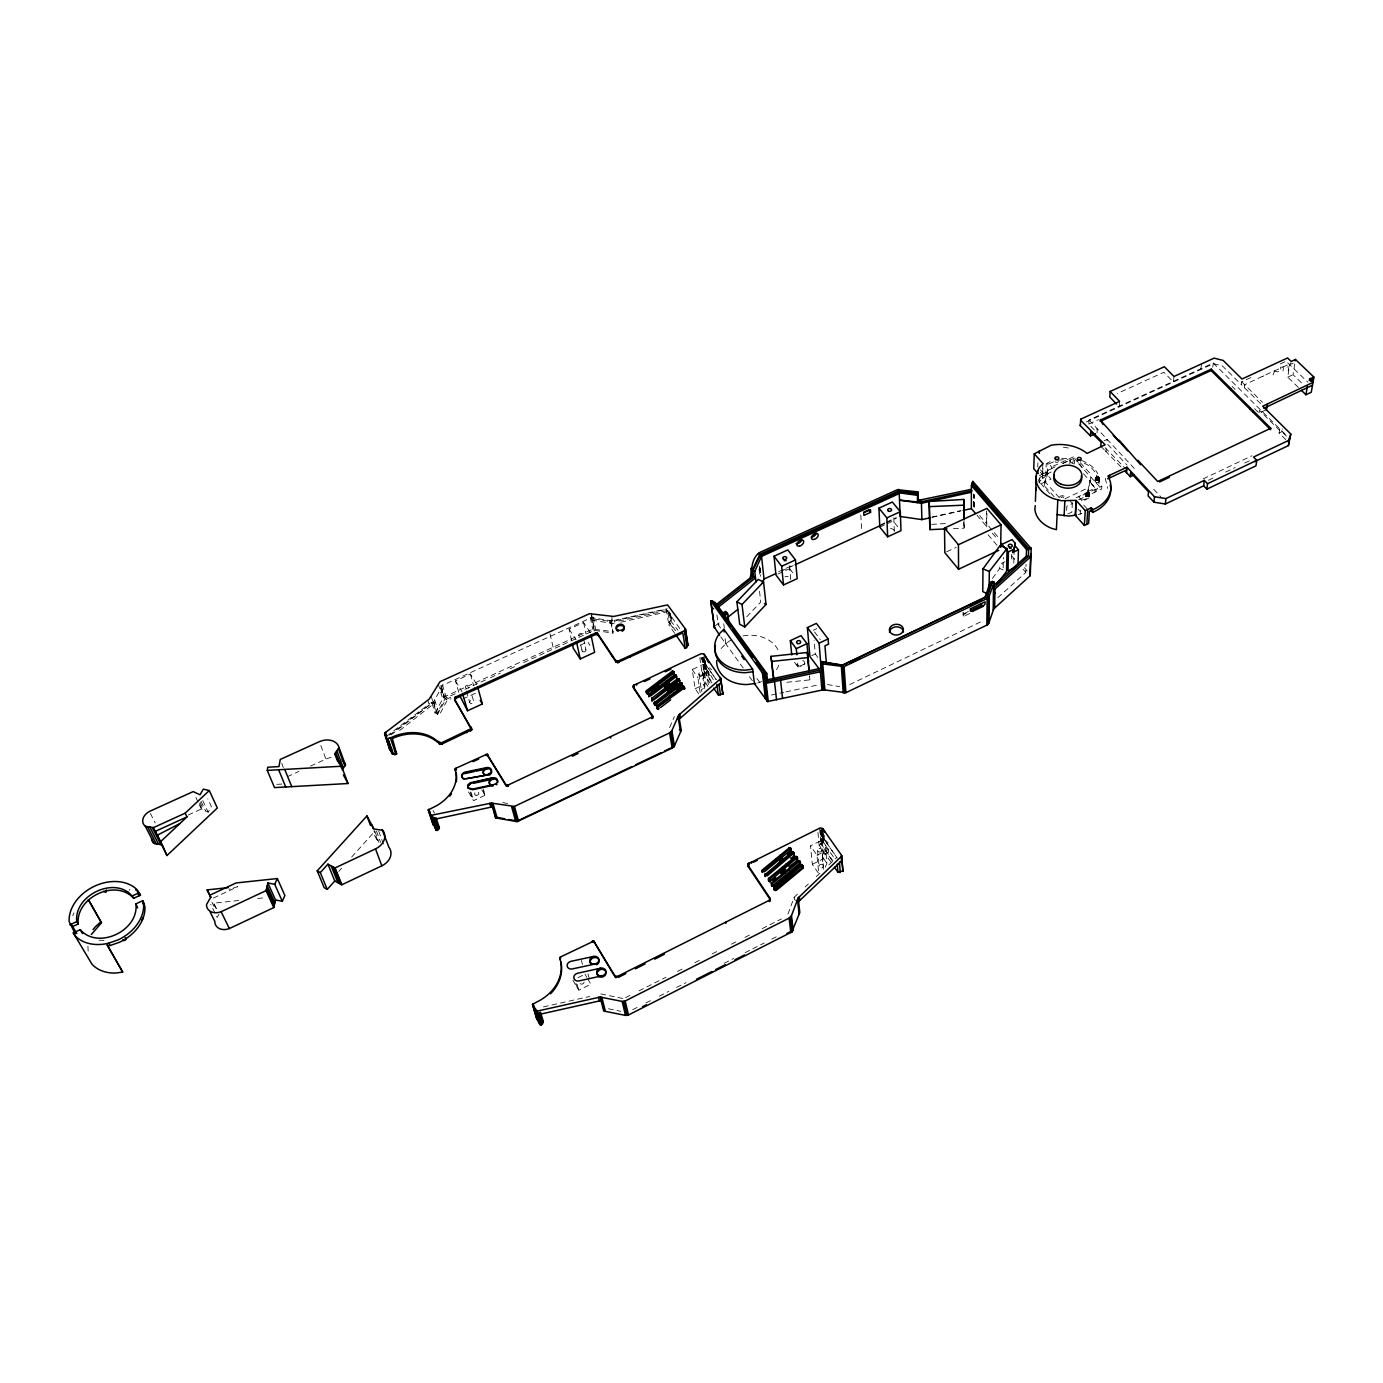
<?xml version="1.0" encoding="UTF-8"?>
<svg xmlns="http://www.w3.org/2000/svg" width="1383" height="1383" viewBox="0 0 1383 1383"><rect width="100%" height="100%" fill="white"/><g stroke="black" fill="none" stroke-linecap="round" stroke-linejoin="round"><path stroke-width="0.75" stroke-dasharray="5 3.75" d="M973.39 506.576L973.425 494.077M973.649 506.731L973.701 494.232M973.909 506.887L973.943 494.388M974.324 507.267L974.358 494.786M997.627 536.569L986.356 523.466L986.477 510.984M986.736 526.923L986.892 512.505M992.458 578.388L999.702 568.43L999.788 564.264M1003.176 567.825L1003.366 557.418M1011.716 554.341L1011.63 558.542L1014.171 561.55M1013.791 563.227L1014.085 551.523M997.783 597.733L1025.806 572.441L1026.065 564.316M1037.751 466.901L1037.907 462.838M1042.834 463.391L1042.488 478.535L1038.823 482.356M1042.868 468.388L1042.488 478.535L1047.432 475.078L1047.916 462.907L1050.198 461.524M1054.105 496.722L1044.182 485.589L1047.484 470.376L1055.056 466.866M1044.182 485.589L1047.294 474.991L1045.358 471.551L1055.315 466.953M1045.323 472.779L1039.895 475.285L1039.584 484.482L1051.063 479.123L1047.432 475.078L1045.79 475.838L1046.274 463.668L1047.916 462.907L1051.581 466.953L1051.495 468.716M1066.639 510.448L1066.863 506.213L1072.326 503.654L1070.304 501.389M1069.785 464.29L1070.2 459.865L1062.628 463.374M1074.09 464.083C1076.769 454.851 1067.054 463.633 1074.263 460.677M1078.36 462.423L1074.435 458.119L1074.522 456.355L1051.581 466.953M1072.378 502.703L1071.86 512.125L1066.431 514.666M1082.232 467.661L1079.656 463.858M1080.451 510.085L1080.209 514.13L1081.869 513.352L1078.118 509.186M1094.281 429.957L1088.801 424.08L1089.061 419.983L1213.271 363.055L1286.432 435.524M1087.781 490.879L1090.928 477.291L1087.902 491.795M1097.013 432.896L1097.289 428.799L1094.005 430.303M1090.444 482.442L1095.474 488.268L1090.426 482.702M1099.036 483.168L1099.139 481.647M1092.086 493.472L1101.681 488.977L1101.853 486.263L1098.413 482.477M1120.921 466.901L1104.74 450.253L1104.931 447.522L1125.606 468.751M1106.054 451.601L1106.244 448.87M609.575 620.483L610.093 623.076L611.77 623.284L612.341 621.762L614.277 622.039L614.38 620.362L667.176 608.762M1119.193 406.879L1119.608 401.381M87.924 946.128L88.235 952.887M1173.994 376.487L1173.441 382.019L1163.846 372.269L1117.481 393.429M1060.934 497.845L1062.248 496.791L1063.717 497.759M1200.859 369.451L1201.499 363.902M1212.77 367.204L1213.271 363.055M1260.587 403.594L1241.294 384.56L1241.657 381.794L1253.24 376.435M1244.285 387.517L1244.665 384.751L1273.95 371.007L1277.788 371.906L1280.969 370.264L1280.572 367.187L1289.233 366.893M1266.621 409.541L1259.014 413.102L1259.412 410.336L1279.517 430.251M1261.728 412.635L1261.936 411.252M1283.009 370.886L1283.424 368.137M1288.178 370.817L1288.61 368.068M1285.775 439.656L1279.085 433L1279.724 428.868M1298.343 387.413L1287.729 377.161L1289.648 364.732L1295.024 362.242L1293.053 374.672L1302.181 383.454M1290.996 362.813L1290.201 363.66M1286.467 436.112L1281.972 431.652L1282.404 428.903M824.337 835.228L824.199 843.751M787.964 914.094L794.17 897.239L798.907 892.813M610.128 623.041L611.269 620.051L614.38 620.362M129.622 890.375L129.708 889.321M562.933 644.651L594.275 630.354L612.98 633.12L611.269 620.051M1273.069 374.897L1274.504 371.232M72.78 915.805L73.973 912.849M825.288 867.245L826.93 863.286L825.513 847.295L828.78 851.963L822.159 855.264L823.438 869.233M822.159 855.264L825.513 847.295M669.614 727.596L674.334 716.619M1070.2 459.865L1069.993 460.332A2.939 2.109 1.4 0 0 1075.144 462.112M1097.653 488.234L1092.656 495.183M1094.61 490.879L1095.353 489.323M702.962 678.154L706.367 671.118L709.237 675.215L702.962 678.154L704.517 688.527M1037.976 481.491L1039.826 477.74L1051.339 472.381M455.18 693.799L445.395 698.259L436.976 713.282L435.023 712.988L431.531 701.648L433.484 701.942L437.356 714.527L439.327 715.011L447.141 700.455L451.031 698.692M435.023 712.988L442.75 698.899L445.827 696.15L592.702 629.196L613.551 631.651M389.453 735.082L433.813 701.527L442.595 685.276L591.475 617.631L613.637 621.123L666.278 609.315L680.471 629.542M437.356 714.527L445.758 699.521L451.636 696.842M195.902 797.403L201.365 809.02L208.176 812.184L211.374 806.566L207.796 798.821M218.998 914.215L217.166 917.43L210.683 904.292M668.853 610.854L670.427 620.569L669.528 622.073L675.613 630.769M674.714 633.276L668.836 624.874L669.735 623.37L667.626 610.422L614.277 622.039M667.626 610.422L666.71 611.926L620.448 622.298M427.848 700.299L429.024 704.12L431.254 701.976M338.731 871.446L341.618 868.247M351.68 857.045L373.254 833.033L378.112 841.988L373.911 830.63M746.716 616.835L760.736 602.037L759.353 589.728M731.607 639.828A31.723 24.531 -7 0 0 726.697 642.991L721.477 648.143A31.723 24.531 -7 0 0 719.54 651.082M726.697 642.974L725.816 643.89L743.224 668.075M805.217 886.918L808.364 883.979M816.247 876.615L820.983 872.206M828.866 864.842L836.75 857.477L820.119 833.742M715.097 625.98L720.163 621.97M720.595 628.038L718.296 624.822L721.546 622.264M391.112 734.874L433.484 701.942L435.472 702.408L398.823 731.14M386.791 736.05L427.347 705.382M1105.259 478.241L1106.072 481.803A35.578 25.793 1.5 0 1 1107.748 488.458M1262.662 376.418L1263.993 375.796M1089.043 497.932L1082.578 501.234L1078.809 497.05L1084.324 494.474M1098.69 482.304L1095.889 482.39M1048.833 463.927L1054.849 461.282M632.671 1009.711L638.376 1006.807M646.017 1002.934L651.721 1000.03M659.345 996.175L668.888 991.334M676.512 987.479L686.037 982.639M724.173 963.311L733.699 958.471M745.143 952.68L750.848 949.775M752.767 948.807L764.194 943.016M771.818 939.143L777.54 936.239M625.531 997.644L631.305 994.74M639.015 990.85L665.966 977.228M677.514 971.402L685.225 967.512M694.854 962.654L702.547 958.765M712.176 953.89L719.886 950M731.434 944.174L737.208 941.253M744.918 937.363L750.692 934.459M762.24 928.615L768.014 925.694M769.933 924.726L781.499 918.9M572.908 980.236L578.734 990.245L590.852 984.177L587.758 978.905M817.007 855.247L828.555 849.49L822.021 840.138L810.507 845.86L812.322 864.323L818.771 873.658L817.007 855.247L810.507 845.86M578.077 977.643L583.263 975.05M812.322 864.323L823.698 858.636L820.983 829.973M831.719 860.209L820.603 843.215L823.888 843.302L835.297 859.552M830.906 862.11L819.134 845.22L820.724 844.443M849.663 684.585L982.967 620.794M969.881 613.447L964.124 616.196L964.107 613.585L971.454 610.076M964.124 616.196L963.052 614.882L968.809 612.133M1208.431 480.247L1216.089 476.616M1225.649 472.087L1235.209 467.54M1244.786 463.011L1250.509 460.297M1004.974 561.688L1001.638 563.261L1004.179 566.269M811.717 655.663L815.279 653.969L814.103 640.156M794.516 662.284L798.043 667.09L805.079 663.754M1203.193 478.864L1252.013 455.75M468.474 791.923L473.574 800.671L485.035 795.277L483.22 789.105M1279.085 433L1281.972 431.652M1091.671 491.034L1101.853 486.263M700.178 692.658L697.896 677.774L708.857 672.639L703.117 664.445L692.192 669.545L695.165 688.717L698.571 693.644M1078.654 499.764L1084.41 497.067M813.256 630.285L816.817 628.608M695.165 688.717L705.97 683.651L702.27 657.392M1043.076 477.913L1039.428 475.112M946.715 551.765L956.223 547.322M1065.048 498.693L1087.972 487.974M213.397 898.034L237.841 886.607L229.111 889.234M711.917 682.874L703.325 670.582C705.434 664.203 712.159 678.344 713.421 679.658M710.084 683.133L701.821 671.291L703.325 670.582M1087.92 491.535L1095.492 487.992M1076.13 497.742L1087.695 492.331M1287.729 377.161L1293.053 374.672M1104.118 440.797L1107.178 439.379L1106.884 443.494L1126.938 464.999M1062.957 463.426L1074.435 458.119M1280.243 363.936L1286.034 361.257L1307.99 382.33M1051.132 472.018L1047.346 473.764L1045.358 471.551M1282.75 367.1L1289.077 364.178M1274.192 371.059L1280.693 368.068M1086.295 421.953L1213.461 363.677L1222.468 365.976L1241.294 384.56M1088.801 424.08L1098.482 419.637M778.577 571.715L792.131 565.474M881.04 524.624L884.878 522.86M886.797 521.979L896.409 517.57M781.533 571.006L793.202 565.647M880.712 525.419L884.601 523.638M886.555 522.739L896.27 518.279M777.903 574.066L783.746 571.369M785.7 570.47L789.589 568.69L789.192 564.506M879.795 527.113L885.483 524.485M887.385 523.621L893.072 521.011L898.345 527.442M188.192 815.036L201.365 809.02M464.982 689.339L488.493 678.604M490.446 677.722L500.231 673.244M510.033 668.784L515.911 666.105M523.742 662.526L545.3 652.707M547.253 651.808L560.962 645.55M287.301 776.727L298.884 771.437M310.483 766.13L325.939 759.077A14.781 11.237 -19.5 0 1 332.508 757.383M580.48 645.083L587.671 641.798L589.988 645.308M462.838 698.985L475.769 693.073L474.162 687.368M571.611 640.657L569.07 629.109L583.591 622.523L590.61 633.068M458.793 692.243L455.474 680.868L470.41 674.074L477.083 684.983M1078.187 514.614L1081.869 513.352M1081.627 500.179L1088.646 498.174M1071.963 463.305L1073.329 463.253M543.398 1006.928L589.659 996.452M931.727 517.104L960.511 510.69M932.194 517.311L961.047 510.897M771.316 695.044L783.781 692.347M785.855 691.898L819.099 684.706M1058.375 460.159L1068.056 459.329M103.984 940.371L96.032 940.129M1061.66 458.499L1070.338 458.274M786.91 682.286L809.919 679.848L809.556 675.786M238.81 900.489L213.656 903.168L217.062 910.135L212.412 900.644M257.653 898.483L266.037 897.584M931.623 524.364L948.79 523.362M276.807 784.334L282.357 784.04M953.457 528.652L964.158 528.202L964.158 521.927M614.156 623.716L592.01 620.224L591.872 618.754L610.698 621.52L612.98 633.12M827.362 684.533L839.74 686.659M502.703 802.572L509.013 803.765M600.792 993.928L623.612 998.63M608.451 1008.76L620.777 1011.319M670.427 620.569L677.998 630.268M999.702 568.43L1003.142 569.917M796.522 900.627L794.447 899.676L794.17 897.239M430.977 702.305L434.59 704.068L433.813 701.527M1084.255 463.219L1087.453 464.809A30.115 21.765 1.4 0 1 1097.635 479.832M705.174 660.763L705.71 664.653L711.64 669.735M828.175 842.904L823.749 838.824L823.162 831.321L823.438 838.375L837.372 858.151M1241.657 381.794L1262.472 402.28M1232.167 386.445L1235.157 389.418M1254.537 408.659L1259.014 413.102M1100.799 446.294L1104.74 450.253M1089.061 419.983L1135.875 470.134M1153.802 489.323L1160.786 496.791M1080.296 462.665L1091.879 475.337M1078.567 463.754L1094.731 481.37M1096.114 482.892L1101.681 488.977M1083.494 473.781L1090.651 481.647M1083.736 505.123L1087.954 509.791M1040.431 469.874L1045.79 475.838M1040.327 472.243L1044.476 476.876M1044.372 480.99L1059.361 497.794M1040.552 483.255L1050.475 494.423M1024.405 567.704L1027.223 570.972M979.665 515.617L986.356 523.466M976.934 515.15L986.719 526.612M992.303 533.164L997.886 539.698M1011.837 556.07L1014.638 559.354M1023.022 569.174L1025.806 572.441M988.067 534.737L997.835 546.199M964.107 613.585L963.035 612.271L963.052 614.882M789.589 568.69L793.393 573.668M814.431 631.841L820.275 639.603M815.279 653.969L817.854 657.426M756.933 678.465L760.633 683.565M749.43 676.685L753.165 681.871M720.837 636.923L725.816 643.856L724.744 635.869M716.187 679.502L705.416 664.255L705.036 660.573M700.697 657.565L716.169 679.623M703.134 669.303L711.726 681.594M669.735 623.37L674.61 630.32M820.603 843.215L832.843 860.745M705.97 683.651L707.871 686.366M692.192 669.545L697.896 677.774M823.698 858.636L826.93 863.286M569.07 629.109L576.054 639.707M455.474 680.868L462.095 691.828M481.837 789.866L485.035 795.277M584.992 974.185L586.841 977.332M433.052 810.524L434.556 813.152M150.367 813.377L155.207 822.989M211.91 902.183L215.592 909.686M199.359 803.558L202.091 809.366M201.054 801.293L205.566 810.974M200.137 802.399L203.75 810.127M202.765 800.567L208.176 812.184M281.804 763.295L283.29 767.582M320.787 745.558L325.939 759.077M376.435 831.045L380.619 842.403M374.741 830.924L378.925 842.282M378.735 831.2L384.267 846.344M434.694 699.867L439.327 715.011M431.254 696.444L435.922 711.605M440.9 688.06L443.753 697.568M440.658 688.319L443.511 697.827M438.169 683.686L442.75 698.899M471.102 792.442L473.574 800.671M470.22 791.94L472.07 798.112M442.422 684.741L447.141 700.455L444.012 697.343L440.589 685.933M441.142 685.484L444.565 696.894M440.849 685.691L444.289 697.101M483.549 790.678L484.759 794.81M466.417 690.999L469.684 702.357M472.052 695.753L473.678 701.423A2.057 1.573 -15.1 0 1 470.946 703.446A2.057 1.573 -15.1 0 1 470.393 700.801A2.057 1.573 -15.1 0 1 473.678 701.423M470.41 674.074L473.626 685.467M577.16 984.385L578.734 990.245M575.968 983.399L577.022 987.306M581.396 960.442L582.433 964.366M588 973.839L589.521 979.7M549.985 633.742L553.114 647.244M580.756 645.031L582.001 650.788M583.47 638.358L585.925 649.889M583.591 622.523L586.029 634.088M590.299 617.579L592.702 629.196M593.169 617.164L595.572 628.798M591.405 613.239L594.362 628.764M591.319 615.228L594.275 630.354M591.475 617.631L594.292 631.27M611.891 616.351L612.012 623.387L611.493 620.777M666.278 609.315L668.836 624.874M670.945 615.729L671.896 621.572M670.254 613.361L671.516 621.157M670.012 613.188L671.291 620.967M669.752 613.015L671.032 620.811M669.458 612.894L670.738 620.673M698.899 674.143L701.423 690.739M702.91 673.21L705.088 687.731M699.798 657.789L701.821 671.291M704.31 661.281L705.451 669.009M704.033 661.212L705.174 668.94M703.169 657.323L704.881 668.905M702.858 657.305L704.587 668.888M702.564 657.323L704.293 668.923M701.751 657.565L703.428 669.165M708.857 672.639L709.237 675.215M705.71 664.653L706.454 669.77M703.964 655.715L706.177 669.372M706.367 671.118L708.511 685.657M704.293 659.449L705.728 669.113M716.93 614.882L718.296 624.822M723.741 623.733L724.312 628.02M809.539 676.46L809.919 679.848M760.08 567.652L760.754 573.789M759.855 567.877L760.754 576.054M759.423 566.062L760.564 576.279M759.025 569.105L759.924 577.281M797.645 662.993L798.043 667.09M817.543 850.199L819.064 866.173M789.434 565.768L790.713 579.27A3.907 2.939 -5.6 0 0 784.922 576.884M817.941 832.462L819.134 845.22M821.744 827.968L823.092 842.887M821.623 830.025L822.781 842.8M821.312 829.973L822.47 842.766M820.655 829.99L821.83 842.783M820.344 830.059L821.519 842.835M821.951 850.113A2.213 1.832 -5.2 0 1 818.632 851.772A2.213 1.832 -5.2 0 1 818.667 848.592A2.213 1.832 -5.2 0 1 821.951 850.113L823.421 866.086A2.178 1.815 -5.2 0 1 820.136 867.729A2.178 1.815 -5.2 0 1 820.171 864.582A2.178 1.815 -5.2 0 1 823.421 866.086M819.6 828.123L820.914 843.042M823.11 834.64L823.888 843.302M822.297 828.227L823.646 843.146M822.418 832.341L823.369 842.99M828.555 849.49L828.78 851.963M963.813 522.497L964.158 528.202M860.814 514.856L861.73 531.383M893.816 517.709L894.334 531.366M963.968 521.166L963.986 525.35M890.445 528.634A3.855 2.852 -2.8 0 1 894.196 530.64M802.676 660.365A4.028 3.129 -5.4 0 1 804.232 664.359A4.028 3.129 -5.4 0 1 799.184 666.105A4.028 3.129 -5.4 0 1 796.746 662.422M1059.585 496.912A2.991 2.178 1.4 0 1 1065.273 498.157M1058.479 461.576A1.953 1.4 1 0 1 1055.091 461.68M1081.696 460.522A31.809 22.992 1.4 0 1 1097.687 473.868M1063.475 447.366A36.183 26.104 1.2 0 1 1070.77 448.507M701.907 691.448A2.04 1.59 -8.5 0 1 703.498 688.665M579.149 636.111A2.023 1.539 -11.5 0 1 579.494 633.812A2.023 1.539 -11.5 0 1 582.399 634.036A2.023 1.539 -11.5 0 1 581.534 636.301M466.624 688.319A2.075 1.573 -15 0 1 465.708 685.985A2.075 1.573 -15 0 1 468.941 685.57A2.075 1.573 -15 0 1 468.18 688.112M584.093 982.155A2.265 1.919 -17 0 1 580.168 983.607M778.698 665.275A31.723 24.531 -7 0 1 776.382 669.891M761.601 681.594A31.723 24.531 -7 0 1 757.694 682.96M743.034 635.903A31.723 24.531 -7 0 1 779.027 652.517M699.798 675.094A2.057 1.59 -8.5 0 0 702.962 673.625A2.057 1.59 -8.5 0 0 699.954 672.311A2.057 1.59 -8.5 0 0 699.798 675.094M475.994 795.26A2.126 1.66 -16.5 0 0 478.812 793.116A2.126 1.66 -16.5 0 0 475.424 792.424A2.126 1.66 -16.5 0 0 475.994 795.26M582.831 651.721A2.005 1.539 -11.6 0 0 585.943 650.287A2.005 1.539 -11.6 0 0 583.09 649.025A2.005 1.539 -11.6 0 0 582.831 651.721"/><path stroke-width="1.5" d="M970.382 608.814L970.382 611.113L972.543 611.39L982.881 606.463L985.059 604.112L985.076 601.812L970.382 608.814L972.543 611.39M975.534 513.508L971.35 508.598L971.402 485.502L972.854 481.37L1031.182 548.567L1028.693 548.377L972.128 482.771M972.837 485.398L972.854 481.37M996.555 584.473L1006.565 571.386L1007.049 548.498L1000.099 545.524L982.967 568.862L982.777 591.665L987.479 593.618M920.525 500.145L920.611 503.153M986.857 625.116L987.134 598.545L989.122 596.488L994.17 582.191L992.233 581.43L986.84 596.678L842.472 665.327L821.277 661.99L823.404 689.771L845.895 692.693L986.857 625.116L988.81 623.076L993.789 608.848L1029.903 575.95L1030.041 574.256M987.721 624.563L988.205 597.836M988.084 624.234L988.551 597.491L986.84 596.678M988.396 623.871L988.689 597.3M988.81 623.076L989.122 596.488M989.122 588.052L989.312 571.473L1007.049 548.498M987.497 596.09L992.233 581.43M993.201 610.024L993.564 583.367M993.789 608.848L994.17 582.191M992.216 582.762L990.28 582.018L985.111 597.179L842.299 665.102L821.416 661.558L821.26 663.719L844.079 666.623L987.134 598.545M821.416 661.558L821.9 671.464L766.217 683.323L767.444 679.762L766.718 673.331L715.201 602.383L710.689 600.792L763.986 675.198L765.318 675.613L765.94 673.815L712.556 600.913M994.688 607.794L994.965 589.072L1030.905 556.554L1026.324 556.191L993.34 585.804M1000.652 547.426L1001.05 524.831L986.926 508.391L944.52 528.064L944.814 552.647L958.557 569.26L998.716 550.382M1000.67 542.983L1008.414 551.852L1008 570.764L1016.332 566.823M1015.278 543.346L1015.208 546.008L1018.441 549.76L1012.65 552.491L1015.278 543.346L1012.062 539.595L1001.984 544.332M1018.061 564.005L1018.441 549.76M1026.324 556.191L1026.532 549.535L971.402 485.502M1028.693 548.377L1028.433 556.364L993.703 587.931M1029.903 575.95L1030.733 553.598M1301.386 390.352L1305.932 394.743L1311.291 392.236L1313.85 377.04L1295.456 359.459L1291.203 361.43L1287.59 357.955L1242.02 379.028L1223.142 360.427L1214.118 358.128L1173.994 376.487L1164.365 366.737L1110.134 391.458L1119.608 401.381L1080.797 419.135L1080.538 420.138L1105.103 444.79L1087.055 453.417A36.235 26.104 1.1 0 0 1054.693 444.721L1051.184 445.222L1034.242 453.831L1033.741 468.751L1038.011 473.522M1030.266 575.414L1031.217 547.962M1035.418 501.337L1036.316 475.666M1037.699 473.366L1037.803 470.652M1039.29 453.365L1039.394 450.651M1057.805 499.782L1056.405 529.672L1051.996 528.496A31.36 22.906 1.5 0 1 1034.882 509.013L1035.262 505.642M1064.115 515.755L1064.858 500.94M1034.242 453.831L1043.059 463.633L1039.376 467.471L1036.593 473.072L1035.936 479.054A31.844 23.01 1.4 0 0 1053.327 498.606L1061.245 500.698L1076.078 500.404L1075.248 515.237L1084.358 525.454L1088.611 523.466L1089.372 511.347L1091.031 510.569L1091.204 507.855L1085.275 510.638L1084.358 525.454M1095.388 433.657L1090.478 435.904L1080.227 425.618L1080.797 419.135M1076.302 500.663L1075.473 515.496L1076.302 515.116L1068.817 516.066L1057.113 514.614M1085.759 496.29C1088.628 484.551 1091.896 502.254 1085.932 493.558M1086.053 495.978L1086.225 493.247M1086.606 493.005C1084.376 496.393 1090.841 496.808 1089.026 493.161M1086.917 495.563L1087.073 492.849M1090.478 435.904L1090.72 431.807L1101.075 442.197L1100.799 446.294M560.15 959.646L560.668 956.898L593.722 941.131L614.692 975.603L617.285 976.519L769.225 900.35L769.968 898.207L748.272 865.672L748.341 863.735L820.154 827.933L822.937 828.815L841.521 855.282L842.973 871.169L840.19 871.255M1087.418 495.512L1087.591 492.78M1087.937 495.546L1088.11 492.815M1088.438 495.667L1088.594 492.953M1086.848 524.278L1087.764 509.463M1089.199 496.169L1089.372 493.454M1091.585 511.174L1091.757 508.477M1091.031 510.569L1092.674 512.384L1092.847 509.67A37.134 26.882 1.6 0 0 1107.904 476.08L1126.955 467.195L1154.477 496.739L1165.904 498.571L1204.316 480.368L1207.515 483.704L1206.84 489.167L1255.971 465.829L1256.767 460.332L1253.517 457.047L1289.319 440.088L1290.771 433.985L1262.714 406.204L1313.072 382.348L1309.58 379.028L1313.85 377.04M1095.25 481.042C1097.825 468.751 1101.905 486.436 1095.595 477.965M1095.422 480.679L1095.872 477.654M1095.699 480.385L1096.27 477.412M1103.115 424.546L1100.298 420.069L1211.283 369.14L1270.77 428.263L1270.562 429.646L1211.11 370.523L1211.283 369.14M1096.097 480.143L1096.736 477.256M1096.546 479.987L1097.238 477.187M1097.756 477.221C1096.373 480.178 1100.004 481.993 1099.018 477.844M842.973 871.169L842.696 870.08M919.591 501.493L919.678 500.11L918.053 499.868L917.845 491.847L897.342 489.72L760.166 552.266C750.796 557.712 752.248 570.609 750.105 577.99L715.789 604.941M1098.067 480.074L1098.24 477.36M1098.5 480.299L1098.672 477.567M1099.07 480.921L1099.243 478.19M1110.134 391.458L1109.754 396.956L1116.496 404.043M1109.356 478.051L1109.546 475.32M1127.733 450.875L1100.298 420.069M1133.783 475.043L1130.274 476.686L1126.523 472.64L1126.955 467.195M1130.274 476.686L1130.602 472.588L1148.495 491.812L1148.115 495.892L1153.958 502.185L1165.35 504.017L1203.659 485.831L1204.316 480.368M1119.193 440.226L1140.629 464.74M103.742 891.257L105.869 892.398L106.456 889.995M1153.958 502.185L1154.477 496.739M456.304 781.741A38.707 30.011 -17.8 0 0 456.286 773.754L455.128 769.449L455.975 768.205L487.006 754.167L506.887 786.27L505.556 784.282M1165.35 504.017L1165.904 498.571M1099.174 481.284L1099.329 479.78M1036.109 481.37L1036.403 478.777M386.963 738.764L391.89 737.277A39.139 30.132 -17.7 0 1 436.872 740.787L441.35 742.878L471.326 728.53L454.661 699.349L455.318 697.153L595.243 633.207L597.733 633.673L615.521 660.296L617.717 661.264L684.481 630.752L685.501 629.023L667.557 604.907L613.637 616.455L589.486 613.689L440.001 681.681L429.197 699.124L384.802 733.042L392.461 754.081L394.414 753.614L394.846 754.859L396.679 753.873L392.323 738.539A39.104 30.115 -17.7 0 1 437.253 742.049L441.747 744.14L471.689 729.792L455.042 700.611L455.699 698.432L595.503 634.503L597.992 634.97L615.781 661.593L617.631 662.543L682.822 632.913L685.276 648.402L686.763 647.711L687.731 644.184M720.336 693.903L722.825 694.128L722.721 692.848M1036.023 483.808L1036.334 481.232M1035.798 490.55L1036.109 487.957M652.603 715.893L633.449 687.126L633.57 685.415L701.129 653.71L703.895 653.934L720.733 678.586L678.707 715.149L681.266 730.38L674.455 745.869L672.207 748.082L517.173 821.623L495.65 817.906L492.659 804.958L492.434 806.842L433.657 819.497L434.504 817.56L438.532 829.783L439.379 827.847L436.025 817.664M1230.645 389.954L1230.818 388.554M714.354 627.087L719.592 635.195M1249.852 409.04L1250.042 407.657M1252.912 412.099L1253.119 410.716M1267.416 404.026L1266.621 409.541M339.008 747.754L334.772 753.752L341.549 766.234L348.015 783.521L274.491 787.601L267.282 770.4L267.749 767.219L278.968 766.597L280.23 759.457L319.317 741.703A14.936 11.289 -19.3 0 1 334.133 741.565L335.723 742.602A14.936 11.289 -19.3 0 1 338.818 746.889L345.456 765.11L342.154 769.795M652.638 716.066L652.88 717.518M1295.231 360.859L1295.456 359.459M1288.455 442.301L1289.112 438.169M1254.606 461.645L1288.42 445.603L1289.319 440.088M1290.771 433.985L1288.42 445.603M1305.932 394.743L1307.315 386.479M1309.58 379.028L1309.355 380.429L1313.608 378.423M790.402 858.151C793.859 858.48 795.986 851.046 791.681 852.17L764.885 874.73M788.932 866.674C790.108 865.775 802.382 858.048 795.26 857.858L768.965 879.502L768.654 881.127L768.81 878.274L795.139 856.613L797.455 857.356L770.677 880.349L769.069 880.383M791.214 848.868C791.283 854.141 792.01 846.361 788.915 848.125L762.621 869.665L762.327 871.29L764.488 871.722L790.782 850.147L791.059 848.557M773.875 887.99L800.74 865.239L802.918 865.672L802.641 867.297L776.261 889.096L773.875 887.99L774.221 889.874M771.265 883.426L771.973 884.93L773.581 884.895L799.944 863.148L800.221 861.523L798.06 861.09L771.697 882.821L771.558 885.673L771.852 884.048L798.181 862.335C800.515 860.969 801.189 866.121 800.221 861.523M765.041 875.975L791.819 853.415L794.17 854.504M762.292 871.86L789.053 849.369L791.404 850.459M542.153 1022.832L541.323 1025.045L539.889 1024.509L536.777 1018.96L537.347 1017.421M560.755 961.79A41.438 34.523 -19 0 1 537.019 1001.88L532.455 1004.438L536.777 1018.96M684.395 687.092C683.651 691.189 685.864 687.161 682.476 687.731L657.184 707.007L656.856 708.442L656.96 705.728L682.268 686.435L684.049 686.573L684.637 688.682M679.036 680.678L653.761 699.884L651.756 699.504L652.084 698.069L677.359 678.897C680.004 678.69 681.352 682.77 677.566 680.177L651.86 700.507M675.993 676.788L650.719 695.943L648.731 695.563L649.059 694.145L674.316 675.008C677.255 675.544 677.739 678.517 674.524 676.304L648.8 696.271M210.199 912.106L214.849 921.476A11.928 9.232 -25 0 0 229.353 928.563L273.799 907.576L275.528 900.005L267.887 882.994L274.716 884.273L282.288 901.267L275.528 900.005M673.642 671.602L673.556 673.244L648.316 692.347L646.31 691.967L646.656 690.549L671.879 671.464L673.642 671.602L674.247 673.694M273.799 907.576L266.106 890.6L267.887 882.994M654.124 702.892L679.917 682.822L681.923 683.185L681.594 684.602L656.303 703.861C653.122 702.633 654.781 705.486 654.159 703.204M384.681 733.267L389.695 749.379L392.461 754.081M722.894 693.972L720.56 677.48M433.536 824.061L436.285 830.37L438.117 828.573M435.973 830.059L428.281 809.971L432.602 807.707A38.724 30.028 -17.8 0 0 455.889 772.509M770.037 899.572L770.089 900.99L770.124 899.434L748.445 866.916L748.722 863.32M1080.227 425.618L1080.503 424.616M972.111 490.809L921.441 501.735L917.672 501.234L917.845 491.847M971.385 492.21L921.493 503.274L899.59 500.162L917.482 501.96L917.499 494.561L899.054 492.123L760.097 555.534L752.905 570.557L754.755 571.369L755.965 581.932M917.275 502.686L918.053 499.868M468.094 788.206L467.834 784.956L470.064 782.813L492.555 777.886A4.305 3.371 -15.8 0 1 497.448 780.202A4.305 3.371 -15.8 0 1 493.938 784.507L472.45 789.088L467.903 787.584L468.491 788.275M492.555 777.886L471.309 783.072L467.575 785.855M560.668 956.898L559.787 958.16L561.083 962.983A41.404 34.506 -19 0 1 550.486 993.807M766.096 675.111L766.718 673.331M532.559 1005.043L537.14 1011.146L600.136 997.057L603.697 1011.042L625.514 1015.399L628.487 1014.984L791.854 931.935L799.806 912.486L798.198 897.913L841.798 855.991M600.136 997.057L622.16 1001.413L625.168 1000.998L789.14 918.122L791.491 915.598L798.198 897.913M385.892 737.26L386.791 736.05L385.511 732.264M540.459 1012.131L543.346 1021.76L542.499 1023.973L539.042 1012.425M127.979 892.139L128.083 893.47M1012.65 552.491L1015.208 546.008M431.116 815.33L491.345 803.108L514.441 806.41L669.562 732.921L671.844 730.708L678.707 715.149M762.344 582.779L764.021 579.045L761.549 556.381L758.489 553.356M754.755 571.369L761.549 556.381L899.365 493.489L898.691 489.34M282.288 901.267L284.898 895.579L277.361 878.551L236.13 882.942L209.732 895.25L210.7 897.308L206.499 904.62A12.067 9.283 -24.7 0 0 221.124 911.725L229.353 928.563M274.716 884.273L277.361 878.551M716.964 606.1L753.649 577.126L752.75 569.243L759.941 554.203L899.019 490.792L917.465 493.212M633.95 685.052L633.691 688.406L652.845 717.172M764.92 875.076L767.237 875.837L793.998 852.931M590.576 958.35L590.057 959.301A4.581 3.855 -16 0 0 590.904 963.052L591.803 963.657A4.581 3.855 -16 0 0 595.209 963.986L596.332 963.571A4.581 3.855 -16 0 0 597.767 957.399A4.581 3.855 -16 0 0 590.576 958.35L590.818 959.646M486.47 767.651L486.66 768.274A4.287 3.354 -15.8 0 0 483.894 769.933L483.376 770.763A4.287 3.354 -15.8 0 0 484.05 774.048L484.863 774.584A4.287 3.354 -15.8 0 0 488.009 774.843L466.59 778.646A4.305 3.354 -16.4 0 1 461.749 776.33A4.305 3.354 -16.4 0 1 465.276 772.06L486.47 767.651A4.287 3.354 -15.8 0 1 491.207 769.536A4.287 3.354 -15.8 0 1 488.891 773.858L487.836 774.221M491.674 771.195A4.287 3.354 -15.8 0 0 488.476 768.775A4.287 3.354 -15.8 0 0 484.085 770.556L483.566 771.386A4.287 3.354 -15.8 0 0 484.24 774.687L485.035 775.206M798.596 901.578L842.005 860.468M91.347 934.476L101.478 922.772L88.858 900.385M677.463 718.157L679.347 718.987L721.217 682.614M712.522 607.5L711.83 608.416L713.628 608.745M993.997 594.05L994.913 593.013M994.049 590.126L994.965 589.072M327.235 889.407L334.772 881.006L327.944 864.168L320.303 872.604L327.235 889.407L324.175 887.661L317.208 870.858L366.944 815.935L374.032 829.022L382.745 830.284A15.438 12.049 -20.1 0 1 384.785 835.453L384.751 837.372A15.438 12.049 -20.1 0 1 375.519 848.885L335.066 867.936L327.944 864.168M802.918 865.672C803.886 870.27 803.212 865.101 800.878 866.467L774.065 889.563M744.78 626.966L766.026 604.457L763.554 581.897L758.195 579.46L736.88 601.778L739.698 624.252L744.78 626.966L742.014 604.509L763.554 581.897M724.122 631.979L723.862 629.317L719.488 633.621A31.982 24.6 -6.9 0 0 718.399 658.412A31.982 24.6 -6.9 0 0 745.593 670.115L752.663 669.199L754.409 683.6L747.39 684.516A31.723 24.531 -7 0 1 716.688 660.521M681.923 683.185L682.217 685.363L680.125 684.101L654.401 704.483M674.212 673.4L672.103 672.76L646.881 691.828L646.76 693.488L646.397 690.791M166.963 855.541L217.321 808L209.3 790.557L203.301 789.123L200.051 794.758L193.171 791.595L149.399 811.458A11.721 8.713 -23.8 0 0 145.353 826.291L154.135 843.509L162.122 844.857L166.963 855.541L155.311 831.356L186.982 816.904L185.184 813.152L209.3 790.557M160.169 842.074L186.982 816.904M101.011 921.683L95.479 926.662A38.275 29.043 -27.2 0 0 93.093 929.583M772.475 880.228L775.759 877.514M780.704 873.451L785.63 869.371M779.424 860.831L782.709 858.134M787.636 854.089L790.92 851.392L790.782 850.147M728.046 617.112L737.813 609.402M717.742 607.621L755.498 577.921L751.799 576.331M506.282 784.922L508.495 784.87L652.361 716.93M657.132 707.577L683.945 688.233M660.538 707.543L670.669 699.815M667.47 690.93L677.566 683.254M676.754 689.737L681.802 685.899L681.594 684.602M651.912 691.085L658.636 685.985M664.428 687.023L669.476 683.185M179.842 823.611L157.126 835.28L163.937 848.764M642.525 1006.686L646.362 1004.732M696.444 979.337L711.847 971.523M715.685 969.569L725.314 964.677M734.943 959.802L744.573 954.91M786.944 933.421L790.799 931.468M625.842 973.632L618.149 977.487L617.873 976.294M635.471 968.791L645.083 963.968M654.712 959.145L664.324 954.305M753.424 862.231L757.21 860.364M971.454 610.076L981.809 605.149M972.664 610.301L982.276 605.719M1312.605 385.131L1263.889 408.244M1207.515 483.704L1256.767 460.332M970.071 605.305L981.083 600.066M519.351 820.084L631.668 766.649M635.54 764.799L660.711 752.836M664.583 750.986L672.328 747.304M850.009 663.097L859.638 658.515M334.772 881.006L341.843 884.757L381.812 865.827A15.265 11.998 -20.3 0 0 390.94 854.383L390.957 852.481A15.265 11.998 -20.3 0 0 388.934 847.33L382.088 829.593M796.867 654.799L796.28 648.662L806.963 643.631L800.982 635.644L790.333 640.64L791.75 654.989M572.285 756.242L578.059 753.528M1008.414 551.852L1012.719 549.829M1270.77 428.263L1157.761 481.491L1137.915 460.349M1159.576 481.941L1169.309 477.342M821.122 667.903L819.082 643.181L828.123 638.911L816.368 623.37L807.378 627.588L809.919 656.51L818.892 668.577M221.124 911.725L266.106 890.6M958.557 569.26L958.436 544.729L1001.05 524.831M1310.548 381.155L1313.383 379.824M142.743 900.679L143.555 903.842A39.018 29.302 -26.7 0 1 118.195 939.852L108.548 943.241A39.018 29.302 -26.7 0 1 75.045 935.651L73.282 932.903L80.214 929.687C98.279 950.225 139.147 930.534 135.932 903.842L142.743 900.679L144.852 906.245A38.966 29.285 -26.7 0 1 119.543 942.238L109.983 945.574L107.632 945.92L107.148 944.779L122.707 972.111L115.325 973.079A38.275 29.043 -27.2 0 1 92.021 964.262L73.282 932.903M1107.714 478.812L1126.73 469.926M142.691 903.704L144.039 903.082M644.305 681.56L650.01 678.897M665.24 671.81L670.945 669.147M473.124 761.653L478.708 759.042M69.876 924.795L76.791 921.597C73.524 894.386 117.987 874.263 133.684 898.276L140.478 895.129L137.384 890.047A39.018 29.302 -26.7 0 0 94.753 886.088A39.018 29.302 -26.7 0 0 69.15 921.597L75.201 933.767M132.37 895.873L139.182 892.726M72.659 926.541L78.191 923.982C75.495 897.584 115.515 878.291 133.684 898.276M783.504 584.974L797.196 578.664L795.484 559.925L787.809 549.933L774.031 556.225L775.949 574.965L783.504 584.974L781.654 566.269L774.031 556.225M887.661 536.811L900.973 530.657L900.316 511.71L892.346 502.029L878.931 508.166L879.795 527.113L887.661 536.811L886.866 517.882L878.931 508.166M726.784 612.686L723.24 614.329L722.306 613.032L725.85 611.39L727.735 613.983L728.876 622.54M724.191 615.625L727.735 613.983M886.866 517.882L900.316 511.71M572.458 644.513L573.305 648.368L580.238 658.93L594.638 652.327L591.025 634.987M781.654 566.269L795.484 559.925M459.899 696.029L467.558 710.758L482.373 703.947L477.602 686.884M1100.194 421.452L1211.11 370.523M764.021 579.045L775.69 573.686M795.139 564.748L880.712 525.419M863.597 512.229L868.645 509.929L870.599 512.35L863.874 515.427L863.735 512.765L870.477 509.687L870.599 512.35M145.353 826.291L153.427 827.639L185.184 813.152M613.914 975.015L594.776 942.929L592.235 941.253M464.602 773.667L474.49 771.472M538.194 1014.655L601.035 1000.583M917.309 495.287L899.209 492.815L900.16 516.481L921.891 519.61L930.137 517.778M963.104 510.431L971.35 508.598M602.193 975.793L579.235 980.875A4.616 3.89 -17.1 0 1 573.91 978.179A4.616 3.89 -17.1 0 1 577.541 973.269L600.447 968.204M755.688 683.479L754.409 683.634L767.548 701.527L823.404 689.771M595.209 963.986L572.51 968.895A4.598 3.855 -17 0 1 567.203 966.216A4.598 3.855 -17 0 1 570.833 961.358L593.48 956.466M767.444 679.762L821.951 668.024M821.917 669.735L766.822 681.542L765.94 673.815M473.453 783.279L492.918 779.13M469.286 788.811L472.64 789.71L492.175 785.544M462.25 777.782A4.305 3.354 -16.5 0 1 465.466 772.682L486.66 768.274M476.271 771.092L486.833 768.896M488.009 774.843L466.59 778.646M971.506 489.288L919.678 500.11M752.974 671.758L745.904 672.657A31.947 24.6 -6.9 0 1 715.443 645.377M773.91 679.572L770.971 656.355L807.344 652.482L809.193 671.74M771.904 661.402L807.931 657.582M210.562 896.858L207.139 889.874L228.333 887.627M947.027 528.911L929.895 529.62L929.03 501.476L963.761 499.436L964.141 519.835M267.282 770.4L341.549 766.234M929.03 501.476L929.445 506.627L964.124 505.175M387.793 739.196L393.066 754.184M389.729 748.497L391.614 748.635M1026.532 549.535L1028.658 549.708L972.128 484.119M713.645 688.198L718.365 694.975L720.508 695.165L718.97 684.308M834.433 867.176L837.96 872.241L840.276 872.483L839.429 862.041M496.238 817.249L504.709 818.753M508.944 819.514L517.415 821.018M487.542 755.481L506.213 785.89M982.967 568.862L989.312 571.473M750.9 568.448L752.75 569.243M679.381 729.55L681.266 730.38M985.111 597.179L986.822 597.992M767.323 701.423L764.332 675.474M764.453 603.628L766.026 604.457M736.88 601.778L742.014 604.509M672.121 746.042L673.763 746.941L671.135 731.78M317.208 870.858L320.303 872.604M1125.382 471.482L1126.523 472.64M1203.659 485.831L1206.84 489.167M1113.28 435.403L1119.089 441.592M1091.204 507.855L1092.847 509.67M1076.078 500.404L1085.275 510.638M944.52 528.064L958.436 544.729M980.737 603.852L982.881 606.463M615.314 977.211L614.692 975.603M756.259 662.059L764.868 673.486M807.378 627.588L819.082 643.181M790.333 640.64L796.28 648.662M730.241 626.447L712.729 602.227M732.713 629.853L752.577 657.167L752.421 655.87M723.862 629.317L752.663 669.199M741.72 656.147L744.21 659.622M675.872 634.953L685.276 648.402M140.478 895.129L138.68 892.467A38.966 29.285 -26.7 0 0 135.741 889.857M82.565 933.56L80.214 929.687M480.178 700.334L482.373 703.947M71.242 924.155L76.808 933.56M76.791 921.597L78.191 923.982M107.632 945.92L122.707 972.111M108.635 943.206L109.758 945.021M88.305 899.693L101.478 922.772M437.892 825.253L439.379 827.847M541.652 1018.77L543.346 1021.76M394.535 750.07L396.679 753.873M343.364 774.929L348.015 783.521M135.932 903.842L137.66 907.957M137.833 893.349L139.13 895.752M822.937 828.815L824.821 832.341M704.241 654.297L708.649 662.578M147.514 826.636L156.262 843.872M149.848 827.034L158.578 844.27M153.427 827.639L162.122 844.857M152.199 827.432L160.912 844.65M207.139 889.874L210.873 897.463M266.729 887.921L274.404 904.897M266.297 889.788L273.972 906.764M267.213 885.898L274.871 902.892M278.623 769.761L285.728 786.979M284.725 769.415L291.761 786.65M331.107 865.844L337.919 882.682M335.066 867.936L341.843 884.757M334.617 867.694L341.394 884.515M332.905 866.795L339.699 883.616M336.882 757.625L339.042 763.399M334.772 753.752L337.659 761.445M336.882 750.762L343.347 768.101M335.671 752.473L341.445 767.876M338.368 748.635L344.816 765.975M375.519 848.885L381.812 865.827M366.944 815.935L370.454 825.426M371.82 824.942L373.22 828.728M387.499 739.144L392.755 754.167M384.802 733.042L386.082 736.828M384.543 733.716L389.85 749.793M390.421 738.055L395.936 754.271M388.104 739.179L393.377 754.133M431.427 815.659L436.492 830.474M433.674 823.957L428.799 809.228L433.432 824.182M428.453 809.556L433.19 824.562M428.281 809.971L433.242 825.219M432.43 815.797L437.27 830.509M438.757 742.602L439.431 744.002M438.515 742.429L438.912 743.691M442.024 742.654L442.404 743.916M441.35 742.878L441.747 744.14M441.004 742.965L441.402 744.227M440.658 742.999L441.056 744.261M440.313 743.017L440.71 744.279M439.967 742.999L440.364 744.261M439.638 742.948L440.036 744.21M439.327 742.861L439.725 744.123M455.975 768.205L456.355 769.467M455.456 768.568L455.75 769.951M455.284 768.81L455.543 770.314M455.128 769.19L455.491 770.573M532.974 1003.591L537.192 1017.525M532.835 1003.712L537.053 1017.646M532.714 1003.833L536.829 1017.905M532.541 1004.127L536.673 1018.372M537.14 1011.146L541.323 1025.045M536.293 1011.094L540.476 1024.993L536.051 1010.973M535.705 1010.61L539.889 1024.509M466.296 731.451L466.659 732.713M455.82 696.859L456.2 698.138M455.318 697.153L455.699 698.432M455.093 697.343L455.474 698.605M454.903 697.533L455.284 698.813M454.748 697.758L454.99 699.262M454.54 698.208L455.042 700.611M489.772 803.298L490.861 807.015M471.275 727.095L471.776 729.55M471.326 728.53L471.689 729.792M492.884 803.246L497.171 818.027M471.188 728.755L471.396 730.259M470.825 729.204L471.188 730.466M470.6 729.394L470.963 730.656M470.064 729.705L470.445 730.967M491.345 803.108L495.65 817.906M462.631 693.713L467.558 710.758M488.891 773.858L489.254 775.102A4.287 3.354 -15.8 0 0 490.187 774.532M487.663 754.478L488.234 755.982M487.352 754.288L487.871 755.637M485.813 754.323L486.159 755.585M506.057 784.783L506.403 786.045M511.641 806.79L515.773 821.588M508.495 784.87L508.287 786.305L507.941 785.06M514.441 806.41L518.556 821.208M507.647 785.112L507.993 786.357M507.354 785.129L507.699 786.374M507.077 785.129L507.423 786.374M513.058 806.825L517.173 821.623M506.8 785.077L507.146 786.339M560.115 957.313L560.443 958.505M560.029 957.434L560.271 958.765M559.873 957.727L560.115 959.353M598.441 997.247L599.34 1000.773M601.207 998.422L602.089 1001.914M602.988 1005.406L603.87 1008.899M591.423 963.415L591.215 964.245A4.581 3.855 -16 0 1 590.351 960.494L590.887 959.543A4.581 3.855 -16 0 1 598.061 958.592A4.581 3.855 -16 0 1 596.626 964.764L596.332 963.571M601.795 997.212L605.339 1011.198M597.491 970.175L597.802 971.35M598.476 975.257L598.77 976.433M594.223 941.443L594.776 942.929M593.895 941.218L594.379 942.515M594.016 942.342L593.722 941.131L593.808 942.272M593.082 941.045L593.601 942.255M592.858 941.062L593.169 942.255M592.65 941.097L592.944 942.29M622.16 1001.413L625.514 1015.399M615.763 976.467L616.057 977.643M615.504 976.346L615.781 977.539M615.037 976.035L615.539 977.383M625.168 1000.998L628.487 1014.984M623.681 1001.465L627.018 1015.433M345.456 765.11L345.266 764.246A14.781 11.237 -19.5 0 0 342.189 759.976M576.469 641.643L580.238 658.93M610.491 736.862L610.75 738.124M597.456 633.379L597.992 634.97M597.093 633.155L597.56 634.555M596.886 633.086L597.145 634.382M596.661 633.034L596.92 634.33M596.419 632.999L596.453 634.296M595.935 633.016L596.211 634.313M595.693 633.051L595.969 634.348M595.243 633.207L595.503 634.503M606.584 646.916L606.843 648.212M615.521 660.296L615.781 661.593M612.341 655.507L612.583 656.804M618.408 661.178L618.65 662.457M618.063 661.23L618.322 662.526M617.717 661.264L617.976 662.561M617.371 661.247L617.631 662.543M617.043 661.212L617.302 662.509M616.732 661.126L616.974 662.422M616.42 661.022L616.68 662.319M616.161 660.884L616.403 662.163M615.919 660.711L616.161 662.008M619.048 660.953L619.307 662.25M629.957 655.922L630.199 657.219M633.742 685.225L633.984 686.504M633.57 685.415L633.673 686.902M633.328 685.83L633.691 688.406M633.224 686.504L633.5 688.008M636.457 683.824L636.699 685.104M649.059 694.145L649.301 695.424M648.316 692.347L648.541 693.626M648.817 694.404L648.869 695.96M652.465 715.564L652.845 717.708M647.936 692.468L648.178 693.765M648.575 694.992L648.955 696.859M652.569 716.601L652.707 718.054M647.555 692.52L647.797 693.817M647.175 692.503L647.417 693.782M651.704 717.449L651.929 718.728M646.656 690.549L646.881 691.828M646.829 692.382L647.054 693.678M646.155 691.396L646.553 693.263M652.084 698.069L652.327 699.366M651.842 698.329L652.206 701.025M651.67 698.622L651.981 700.783M657.876 707.716L658.101 708.995M657.495 707.681L657.72 708.978M656.96 705.728L657.184 707.007M656.303 703.861L656.527 705.14M656.7 705.97L657.063 708.684M655.922 703.999L656.164 705.278M656.527 706.264L656.856 708.442M654.626 702.045L654.851 703.325M654.799 703.895L655.041 705.192M654.366 702.305L654.747 705.002M658.636 707.543L658.861 708.822M658.256 707.664L658.498 708.943M842.472 665.327L844.615 693.073M842.299 665.102L842.575 666.623M670.945 731.97L673.573 747.131M670.755 732.16L673.383 747.321M670.53 732.333L673.175 747.494M661.731 684.55L661.956 685.847M669.562 732.921L672.207 748.082M659.293 680.989L659.518 682.268M663.512 677.791L663.736 679.088M664.756 688.457L664.981 689.737M671.844 730.708L674.455 745.869M671.308 731.572L673.936 746.734M668.732 685.449L668.94 686.729M669.649 696.047L669.873 697.343M665.932 681.352L666.157 682.649M667.315 692.399L667.522 693.696M671.377 689.322L671.585 690.601M672.622 671.291L672.847 672.587M679.779 714.008L680.419 717.846M672.242 671.343L672.466 672.639M671.879 671.464L672.103 672.76M673.798 692.883L674.022 694.18M677.964 716.429L680.522 731.659M676.304 675.388L676.615 677.549M676.08 675.146L676.443 677.843M675.786 674.973L676.01 676.27M675.44 674.869L675.647 676.166M675.06 674.835L675.267 676.131M674.679 674.887L674.887 676.183M673.867 671.844L674.178 674.005M674.316 675.008L674.524 676.304M673.348 671.429L673.573 672.726M673.556 673.244L673.763 674.524M673.002 671.325L673.227 672.605M680.28 682.683L680.488 683.98M679.139 679.036L679.658 681.439M679.917 682.822L680.125 684.101M678.846 678.863L679.053 680.142M679.295 680.436L679.502 681.715M678.5 678.742L678.707 680.038M678.119 678.725L678.327 680.004M677.722 678.776L677.929 680.056M677.359 678.897L677.566 680.177M684.274 686.815L684.568 688.993M684.049 686.573L684.412 689.27M683.755 686.4L683.963 687.697M683.392 686.296L683.617 687.576M683.012 686.262L683.219 687.558M682.632 686.314L682.839 687.61M681.698 682.96L682.061 685.64M682.268 686.435L682.476 687.731M681.404 682.77L681.612 684.066M681.041 682.666L681.266 683.963M680.661 682.649L680.885 683.928M725.712 922.184L725.902 923.412M684.481 630.752L686.902 646.276M685.501 629.023L687.956 644.927M685.311 628.66L687.766 645.515M685.225 630.181L687.489 645.861M684.896 630.51L687.316 646.017M716.843 684.326L718.365 694.975M710.948 601.985L714.613 628.28M710.689 600.792L714.423 627.899M720.681 678.742L722.825 694.128M720.232 679.33L720.768 683.202M749.223 862.992L749.379 864.237M748.514 863.511L748.687 864.755M748.341 863.735L748.514 864.963M748.203 863.96L748.445 866.916M748.013 864.461L748.22 866.449M751.367 861.937L751.522 863.165M765.11 874.056L765.266 875.301M764.937 874.384L765.231 876.632M762.621 869.665L762.776 870.91M762.361 869.942L762.482 872.517M762.119 870.616L762.327 872.206M768.378 878.879L768.654 881.127M769.968 898.207L770.279 900.61M769.225 900.35L769.397 901.578M765.369 873.779L765.525 875.007M771.437 883.097L771.593 884.325M771.645 884.722L771.8 885.95M770.677 880.349L770.435 881.714L770.279 880.487M769.864 880.539L770.02 881.766M769.467 880.504L769.622 881.732M768.81 878.274L768.965 879.502M768.533 878.551L768.706 879.795M768.758 880.176L768.913 881.403M775.033 889.269L775.189 890.496M774.653 889.131L774.808 890.358M774.376 887.022L774.515 888.249M774.1 887.298L774.48 890.151M773.581 884.895L773.737 886.123L800.066 864.375L799.944 863.148M773.183 885.034L773.339 886.261M772.769 885.085L772.924 886.313M772.354 885.051L772.509 886.278M771.697 882.821L771.852 884.048M771.973 884.93L772.129 886.157M776.261 889.096L776.399 890.324L802.762 868.524L802.641 867.297M775.863 889.252L776.019 890.479M775.448 889.304L775.604 890.531M775.811 858.86L775.949 860.105M778.56 862.94L778.715 864.185M782 867.4L782.156 868.645M780.185 855.264L780.34 856.509M790.955 916.583L792.632 931.07M762.396 672.968L765.404 698.934M790.782 916.825L792.459 931.312M790.592 917.033L792.269 931.52M790.385 917.257L792.061 931.727M784.922 871.912L785.06 873.157M790.16 917.448L791.854 931.935M782.951 859.344L783.106 860.572M789.14 918.122L790.834 932.609M765.318 675.613L768.291 701.561M764.436 675.526L767.548 701.527M786.132 864.012L786.287 865.239M787.601 876.096L787.74 877.323M763.986 675.198L766.977 701.146M751.125 568.154L752.3 578.336M791.491 915.598L793.168 930.085M789.157 868.438L789.295 869.665M791.681 852.17L791.819 853.415M790.817 848.298L790.955 849.542M790.488 848.09L790.627 849.335M790.108 847.969L790.246 849.214M789.71 847.935L789.849 849.179M789.295 847.986L789.434 849.231M791.923 872.517L792.061 873.745M788.915 848.125L789.053 849.369M799.305 896.616L799.702 900.298M793.842 852.62L794.119 854.85M793.6 852.343L793.738 853.588M793.807 853.933L793.946 855.178M774.515 681.542L776.52 699.781M793.272 852.135L793.41 853.38M793.565 854.21L793.686 855.455M792.891 852.014L793.029 853.259M770.971 656.355L773.581 680.159L773.425 678.586M792.476 851.98L792.615 853.225M792.061 852.032L792.2 853.276M797.438 899.365L799.063 913.938M798.06 861.09L798.181 862.335M797.455 857.356L797.576 859.292M797.04 856.786L797.403 859.621M797.006 858.653L797.144 859.898M796.729 856.578L796.85 857.823M796.349 856.457L796.47 857.702M795.934 856.423L796.072 857.65M795.519 856.475L795.657 857.719M795.139 856.613L795.26 857.858M801.137 865.101L801.258 866.328M800.74 865.239L800.878 866.467M780.6 680.229L782.553 698.467M799.979 861.263L800.1 862.508M800.204 862.854L800.325 864.098M799.651 861.056L799.772 862.301M799.27 860.935L799.391 862.179M798.855 860.9L798.994 862.145M798.44 860.952L798.579 862.197M802.659 865.412L802.797 866.64M802.901 867.003L803.022 868.247M802.33 865.205L802.468 866.432M801.95 865.084L802.088 866.311M801.535 865.032L801.673 866.277M806.963 643.631L808.606 662.094M807.344 652.482L808.969 670.72M822.539 828.4L822.764 830.906M837.285 864.047L837.96 872.241M820.378 671.654L821.917 689.961M822.764 663.823L824.89 689.892M826.325 663.01L824.959 645.826L828.521 644.15L828.123 638.911M841.521 855.282L842.887 871.532M841.244 857.391L841.556 861.125M841.4 666.986L843.25 693.056M844.079 666.623L845.895 692.693M846.068 663.633L846.154 664.929M921.372 500.197L921.891 519.61M929.445 506.627L929.895 529.62M963.934 502.306L963.968 519.057M963.761 499.436L963.795 518.297M1009.555 548.29A1.988 1.487 0.4 0 1 1011.077 548.394M1014.137 549.587A3.976 2.956 0.4 0 1 1013.082 551.713M816.247 533.198A3.924 2.386 -38.3 0 1 811.372 537.088M801.725 539.819A3.942 2.386 -38 0 1 796.107 543.623M784.161 560.772A1.971 1.469 -5.6 0 1 786.132 560.703M1055.661 459.744A1.953 1.4 1 0 1 1058.03 459.882M1110.238 484.984A37.082 26.882 1.6 0 1 1092.674 512.384M1077.184 461.248A1.971 1.4 1.5 0 1 1080.745 460.798M497.828 782.346A4.305 3.371 -15.8 0 0 495.097 779.078A4.305 3.371 -15.8 0 0 490.17 780.807L489.651 781.637A4.305 3.371 -15.8 0 0 490.325 784.956L491.138 785.475A4.305 3.371 -15.8 0 0 493.195 785.89M497.067 784.075A4.305 3.371 -15.8 0 1 496.307 784.818M493.022 785.267A4.305 3.371 -15.8 0 1 490.965 784.852L490.152 784.334A4.305 3.371 -15.8 0 1 489.461 781.015L489.98 780.168A4.305 3.371 -15.8 0 1 492.746 778.508M491.708 772.077A4.287 3.354 -15.8 0 1 490.948 773.806M468.197 786.201A4.305 3.371 -16.5 0 1 468.733 785.371M469.494 784.628A4.305 3.371 -16.5 0 1 470.445 784.057M451.549 793.669A38.707 30.011 -17.8 0 1 449.769 796.159M464.602 779.321A4.305 3.354 -16.5 0 1 462.838 778.473M616.732 630.25A4.063 3.077 -10.4 0 1 620.621 625.479A4.063 3.077 -10.4 0 1 623.716 630.06M623.024 630.717A4.063 3.077 -10.4 0 1 622.16 631.236M618.115 631.357A4.063 3.077 -10.4 0 1 617.319 630.873M125.092 937.76A1.746 1.331 -27.1 0 1 125.455 939.991A1.746 1.331 -27.1 0 1 122.759 939.887M141.896 917.43A1.746 1.314 -26.4 0 1 141.688 920.006M154.135 843.509A11.6 8.678 -24.1 0 1 151.525 838.911M605.91 974.116A4.598 3.89 -16 0 0 597.836 971.281L597.3 972.232A4.598 3.89 -16 0 0 598.182 976.035L599.064 976.64A4.598 3.89 -16 0 0 603.61 976.554M605.391 975.084A4.598 3.89 -16 0 1 604.596 975.914M889.476 632.377A7.001 5.394 -2.5 0 1 896.409 626.827A7.001 5.394 -2.5 0 1 903.479 632.031M1081.299 475.821A14.003 10.113 1.4 0 1 1067.365 488.199A14.003 10.113 1.4 0 1 1054.295 475.043M597.542 970.088L597.007 971.056A4.598 3.89 -16 0 0 597.871 974.842L598.77 975.447A4.598 3.89 -16 0 0 605.097 973.891A4.598 3.89 -16 0 0 603.852 968.532A4.598 3.89 -16 0 0 597.542 970.088M797.593 643.527A2.04 1.573 -5.4 0 0 800.671 642.075A2.04 1.573 -5.4 0 0 797.645 640.796A2.04 1.573 -5.4 0 0 797.593 643.527M814.138 539.439A3.942 2.386 -38.3 0 0 818.062 534.287A3.942 2.386 -38.3 0 0 812.253 535.705A3.942 2.386 -38.3 0 0 814.138 539.439M888.647 511.209A1.953 1.435 -2.8 0 0 891.568 509.878A1.953 1.435 -2.8 0 0 888.612 508.719A1.953 1.435 -2.8 0 0 888.647 511.209M783.729 559.389A1.971 1.469 -5.6 0 0 786.72 558.023A1.971 1.469 -5.6 0 0 783.781 556.83A1.971 1.469 -5.6 0 0 783.729 559.389M799.599 546.078A3.942 2.386 -38 0 0 803.523 540.926A3.942 2.386 -38 0 0 797.68 542.361A3.942 2.386 -38 0 0 799.599 546.078M1008.899 546.804A1.988 1.487 0.4 0 0 1012.183 546.043A1.988 1.487 0.4 0 0 1009.642 544.297A1.988 1.487 0.4 0 0 1008.899 546.804M1077.962 459.865A1.971 1.4 1.5 0 0 1081.178 459.121A1.971 1.4 1.5 0 0 1078.636 457.479A1.971 1.4 1.5 0 0 1077.962 459.865M1055.54 459.225A1.953 1.4 1 0 0 1058.773 458.499A1.953 1.4 1 0 0 1056.232 456.857A1.953 1.4 1 0 0 1055.54 459.225M617.873 630.06A4.063 3.077 -10.4 0 0 624.148 627.173A4.063 3.077 -10.4 0 0 618.305 624.649A4.063 3.077 -10.4 0 0 617.873 630.06M892.934 634.417A7.019 5.394 -2.5 0 0 903.393 629.455A7.019 5.394 -2.5 0 0 892.796 625.081A7.019 5.394 -2.5 0 0 892.934 634.417M1060.588 483.912A14.02 10.113 1.4 0 0 1081.869 475.717A14.02 10.113 1.4 0 0 1061.089 466.399A14.02 10.113 1.4 0 0 1060.588 483.912"/></g></svg>
